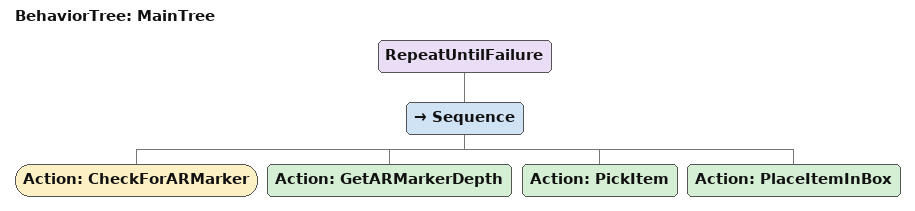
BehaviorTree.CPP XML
<root main_tree_to_execute="MainTree">
    <BehaviorTree ID="MainTree">
        <RepeatUntilFailure>
            <Sequence>
                <Action ID="CheckForARMarker" />
                <Action ID="GetARMarkerDepth" />
                <Action ID="PickItem" />
                <Action ID="PlaceItemInBox" />
            </Sequence>
        </RepeatUntilFailure>
    </BehaviorTree>
</root>
